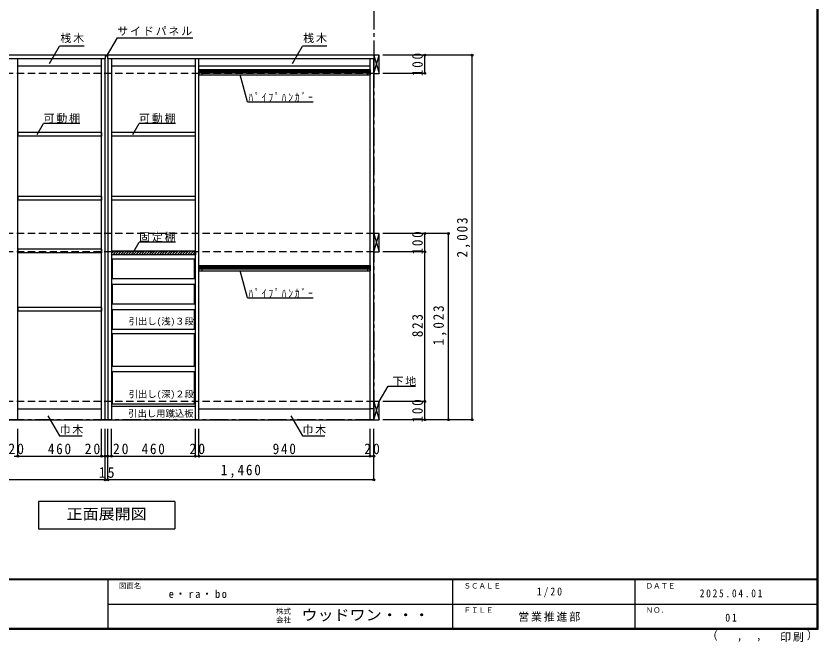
# Model space of a CAD drawing. Units: millimetres at full size, sheet at 1:20. Extents: x -8210 to 8210, y -2932 to 2722.
# Drawn here: x -4815 to -410, y -2932 to 507 of the extents above; entities that cross this region are included whole.
import ezdxf
from ezdxf.enums import TextEntityAlignment as Align

# ---------------------------------------------------------------- set-up
doc = ezdxf.new("R2010")
doc.units = ezdxf.units.MM
doc.header["$LTSCALE"] = 20
doc.header["$PDMODE"] = 32
doc.header["$PDSIZE"] = 10
doc.linetypes.add('CHAIN1', pattern=[8, 5, -1, 1, -1])
doc.linetypes.add('DASHED2', pattern=[3, 2, -1])
for name, color, linetype in [('0-2_本体', 2, 'Continuous'), ('0-3_固定棚', 2, 'Continuous'), ('0-4_可動棚', 3, 'Continuous'), ('0-6_ﾊﾟｲﾌﾟﾊﾝｶﾞｰ', 7, 'Continuous'), ('0-7_桟木・巾木', 2, 'Continuous'), ('0-8_引き出し', 3, 'Continuous'), ('0-A_文字', 7, 'Continuous'), ('0-B_寸法', 7, 'Continuous'), ('0-C_ハッチ', 4, 'Continuous'), ('F-1_枠', 6, 'Continuous'), ('F-A_文字', 7, 'Continuous')]:
    doc.layers.add(name, color=color, linetype=linetype)
doc.styles.add('ＭＳ ゴシック', font='')
doc.styles.get('ＭＳ ゴシック').set_extended_font_data('MS Gothic')

msp = doc.modelspace()

# ---------------------------------------------------------------- linework, layer by layer
at = {"layer": '0-2_本体', "color": 3}
for p, q in [((-4325, 291.73), (-5785, 291.73)), ((-4325, 271.73), (-5785, 271.73)), ((-4805, -1711.27), (-4805, 271.73)), ((-4345, -1711.27), (-4345, 271.73)), ((-4325, 291.73), (-4325, 271.73)), ((-4325, 291.73), (-4310, 291.73)), ((-4325, -1711.27), (-4325, 271.73)), ((-4310, 271.73), (-4310, 291.73)), ((-2850, 291.73), (-4310, 291.73)), ((-4310, 271.73), (-4310, -1711.27)), ((-2850, 271.73), (-4310, 271.73)), ((-4290, 271.73), (-4290, -1711.27)), ((-3830, -1711.27), (-3830, 271.73)), ((-3810, -1711.27), (-3810, 271.73)), ((-2870, -1711.27), (-2870, 271.73)), ((-2850, 291.73), (-2850, 271.73)), ((-2850, -1711.27), (-2850, 271.73)), ((-5785, -1711.27), (-4325, -1711.27)), ((-4325, -1711.27), (-4310, -1711.27)), ((-4310, -1711.27), (-2850, -1711.27))]:
    msp.add_line(p, q, dxfattribs=at)
at = {"layer": '0-3_固定棚', "color": 3}
for p, q in [((-4290, -785.27), (-4290, -805.27)), ((-3830, -785.27), (-4290, -785.27)), ((-3830, -785.27), (-3830, -805.27)), ((-3830, -805.27), (-4290, -805.27))]:
    msp.add_line(p, q, dxfattribs=at)
at = {"layer": '0-4_可動棚'}
for p, q in [((-4804, -152.77), (-4804, -132.77)), ((-4346, -132.77), (-4804, -132.77)), ((-4346, -152.77), (-4804, -152.77)), ((-4346, -132.77), (-4346, -152.77)), ((-4289, -152.77), (-4289, -132.77)), ((-3831, -132.77), (-4289, -132.77)), ((-3831, -152.77), (-4289, -152.77)), ((-3831, -132.77), (-3831, -152.77)), ((-4804, -504.77), (-4804, -484.77)), ((-4346, -484.77), (-4804, -484.77)), ((-4346, -504.77), (-4804, -504.77)), ((-4346, -484.77), (-4346, -504.77)), ((-4289, -504.77), (-4289, -484.77)), ((-3831, -484.77), (-4289, -484.77)), ((-3831, -504.77), (-4289, -504.77)), ((-3831, -484.77), (-3831, -504.77)), ((-4804, -794.77), (-4804, -774.77)), ((-4346, -774.77), (-4804, -774.77)), ((-4346, -774.77), (-4346, -794.77)), ((-4346, -794.77), (-4804, -794.77)), ((-4804, -1114.77), (-4804, -1094.77)), ((-4346, -1094.77), (-4804, -1094.77)), ((-4346, -1094.77), (-4346, -1114.77)), ((-4346, -1114.77), (-4804, -1114.77))]:
    msp.add_line(p, q, dxfattribs=at)
at = {"layer": '0-6_ﾊﾟｲﾌﾟﾊﾝｶﾞｰ', "color": 3}
for p, q in [((-3810, 213.73), (-3810, 183.73)), ((-3810, 213.73), (-2870, 213.73)), ((-3810, 183.73), (-2870, 183.73)), ((-2870, 213.73), (-2870, 183.73)), ((-3810, -863.27), (-3810, -893.27)), ((-3810, -863.27), (-2870, -863.27)), ((-2870, -863.27), (-2870, -893.27)), ((-3810, -893.27), (-2870, -893.27))]:
    msp.add_line(p, q, dxfattribs=at)
at = {"layer": '0-6_ﾊﾟｲﾌﾟﾊﾝｶﾞｰ', "color": 4}
for p, q in [((-2870, 204.73), (-3810, 204.73)), ((-2870, 200.73), (-3810, 200.73)), ((-2870, 196.73), (-3810, 196.73)), ((-2870, 192.73), (-3810, 192.73)), ((-2870, -872.27), (-3810, -872.27)), ((-2870, -876.27), (-3810, -876.27)), ((-2870, -880.27), (-3810, -880.27)), ((-2870, -884.27), (-3810, -884.27))]:
    msp.add_line(p, q, dxfattribs=at)
at = {"layer": '0-6_ﾊﾟｲﾌﾟﾊﾝｶﾞｰ'}
for p, q in [((-3795, 213.73), (-3795, 183.73)), ((-2885, 213.73), (-2885, 183.73)), ((-3795, -863.27), (-3795, -893.27)), ((-2885, -863.27), (-2885, -893.27))]:
    msp.add_line(p, q, dxfattribs=at)
at = {"layer": '0-7_桟木・巾木', "color": 7}
for p, q in [((-4345, 231.73), (-4805, 231.73)), ((-3830, 231.73), (-4290, 231.73)), ((-2870, 231.73), (-3810, 231.73)), ((-4805, -1651.27), (-4345, -1651.27)), ((-3810, -1651.27), (-2870, -1651.27)), ((-2850, -1651.27), (-2870, -1651.27))]:
    msp.add_line(p, q, dxfattribs=at)
at = {"layer": '0-8_引き出し', "color": 7}
for p, q in [((-2850, 291.73), (-2820, 191.73)), ((-2850, 191.73), (-2820, 291.73)), ((-2850, -688.27), (-2820, -788.27)), ((-2850, -788.27), (-2820, -688.27)), ((-2850, -1611.27), (-2820, -1711.27)), ((-2850, -1711.27), (-2820, -1611.27)), ((-3830, -1639.27), (-4290, -1639.27))]:
    msp.add_line(p, q, dxfattribs=at)
at = {"layer": '0-8_引き出し', "color": 2}
for p, q in [((-4285, -937.77), (-4285, -828.77)), ((-3835, -828.77), (-4285, -828.77)), ((-3835, -937.77), (-3835, -828.77)), ((-3835, -937.77), (-4285, -937.77)), ((-4285, -1076.77), (-4285, -967.77)), ((-3835, -967.77), (-4285, -967.77)), ((-3835, -1076.77), (-3835, -967.77)), ((-3835, -1076.77), (-4285, -1076.77)), ((-4285, -1215.77), (-4285, -1106.77)), ((-3835, -1106.77), (-4285, -1106.77)), ((-3835, -1215.77), (-3835, -1106.77)), ((-3835, -1215.77), (-4285, -1215.77)), ((-4285, -1418.27), (-4285, -1239.27)), ((-3835, -1239.27), (-4285, -1239.27)), ((-3835, -1418.27), (-3835, -1239.27)), ((-3835, -1418.27), (-4285, -1418.27)), ((-4285, -1626.27), (-4285, -1447.27)), ((-3835, -1447.27), (-4285, -1447.27)), ((-3835, -1626.27), (-3835, -1447.27)), ((-3835, -1626.27), (-4285, -1626.27))]:
    msp.add_line(p, q, dxfattribs=at)
at = {"layer": '0-8_引き出し'}
for points in [[(-2820, 191.73), (-2820, 291.73), (-2850, 291.73), (-2850, 191.73)], [(-2820, -788.27), (-2820, -688.27), (-2850, -688.27), (-2850, -788.27)], [(-2820, -1711.27), (-2820, -1611.27), (-2850, -1611.27), (-2850, -1711.27)]]:
    msp.add_lwpolyline(points, close=True, dxfattribs=at)
at = {"layer": '0-A_文字', "linetype": 'CHAIN1'}
for p, q in [((-2850, 1972.73), (-2850, -1711.27)), ((-2850, 291.73), (-5785, 291.73)), ((-2850, -1711.27), (-5785, -1711.27))]:
    msp.add_line(p, q, dxfattribs=at)
at = {"layer": '0-A_文字'}
for p, q in [((-3543.51, 35.43), (-3583.25, 183.73)), ((-3543.51, 35.43), (-3183.01, 35.43)), ((-4698.85, -143.83), (-4663.83, -83.18)), ((-4463.83, -83.18), (-4663.83, -83.18)), ((-4174.06, -143.83), (-4139.04, -83.18)), ((-3939.04, -83.18), (-4139.04, -83.18)), ((-4174.06, -796.33), (-4139.04, -735.68)), ((-3939.04, -735.68), (-4139.04, -735.68)), ((-3543.51, -1041.57), (-3583.25, -893.27)), ((-3543.51, -1041.57), (-3183.01, -1041.57)), ((-2820, -1611.27), (-2771.23, -1526.8)), ((-2771.23, -1526.8), (-2620.7, -1526.8)), ((-4640, -1689.03), (-4575.79, -1800.25)), ((-3306.21, -1689.03), (-3241.99, -1800.25)), ((-4575.79, -1800.25), (-4452.02, -1800.25)), ((-3241.99, -1800.25), (-3118.23, -1800.25)), ((-3942.5, -2161.27), (-3942.5, -2311.27)), ((-4692.5, -2311.27), (-3942.5, -2311.27))]:
    msp.add_line(p, q, dxfattribs=at)
msp.add_lwpolyline([(-3942.5, -2161.27), (-4692.5, -2161.27), (-4692.5, -2311.27)], dxfattribs=at)
at = {"layer": '0-B_寸法'}
for p, q in [((-4317.39, 284.69), (-4258.46, 386.77)), ((-4258.46, 386.77), (-3843.32, 386.77)), ((-4630.62, 246.66), (-4575.79, 341.62)), ((-4441.2, 341.62), (-4575.79, 341.62)), ((-3296.82, 246.66), (-3241.99, 341.62)), ((-3107.41, 341.62), (-3241.99, 341.62))]:
    msp.add_line(p, q, dxfattribs=at)
at = {"layer": '0-B_寸法', "color": 4}
for p, q in [((-2570, 291.73), (-2800, 291.73)), ((-2310, 291.73), (-2800, 291.73)), ((-2570, 191.73), (-2570, 291.73)), ((-2310, -1711.27), (-2310, 291.73)), ((-2570, 191.73), (-2800, 191.73)), ((-2570, -688.27), (-2800, -688.27)), ((-2570, -788.27), (-2570, -688.27)), ((-2440, -688.27), (-2570, -688.27)), ((-2440, -1711.27), (-2440, -688.27)), ((-2570, -788.27), (-2800, -788.27)), ((-2570, -1611.27), (-2570, -788.27)), ((-2570, -1611.27), (-2800, -1611.27)), ((-2570, -1711.27), (-2570, -1611.27)), ((-2570, -1711.27), (-2800, -1711.27)), ((-2310, -1711.27), (-2800, -1711.27)), ((-2440, -1711.27), (-2570, -1711.27)), ((-4805, -1911.27), (-4805, -1761.27)), ((-4345, -1911.27), (-4345, -1761.27)), ((-4325, -1911.27), (-4325, -1761.27)), ((-4325, -2041.27), (-4325, -1761.27)), ((-4310, -1911.27), (-4310, -1761.27)), ((-4310, -2041.27), (-4310, -1761.27)), ((-4290, -1911.27), (-4290, -1761.27)), ((-3830, -1911.27), (-3830, -1761.27)), ((-3810, -1911.27), (-3810, -1761.27)), ((-3810, -1911.27), (-3810, -1761.27)), ((-2870, -1911.27), (-2870, -1761.27)), ((-2850, -1911.27), (-2850, -1761.27)), ((-4825, -1911.27), (-4805, -1911.27)), ((-4805, -1911.27), (-4345, -1911.27)), ((-4345, -1911.27), (-4325, -1911.27)), ((-4325, -2041.27), (-4325, -1911.27)), ((-4310, -1911.27), (-4290, -1911.27)), ((-4310, -2041.27), (-4310, -1911.27)), ((-4290, -1911.27), (-3830, -1911.27)), ((-3830, -1911.27), (-3810, -1911.27)), ((-3810, -1911.27), (-2870, -1911.27)), ((-2870, -1911.27), (-2850, -1911.27)), ((-2850, -2041.27), (-2850, -1911.27)), ((-4325, -2041.27), (-5785, -2041.27)), ((-4325, -2041.27), (-4310, -2041.27)), ((-2850, -2041.27), (-4310, -2041.27))]:
    msp.add_line(p, q, dxfattribs=at)
at = {"layer": '0-B_寸法', "color": 4, "linetype": 'DASHED2'}
for p, q in [((-2850, 191.73), (-5785, 191.73)), ((-2850, -688.27), (-5785, -688.27)), ((-2850, -788.27), (-5785, -788.27)), ((-2850, -1611.27), (-5785, -1611.27))]:
    msp.add_line(p, q, dxfattribs=at)
at = {"layer": '0-B_寸法'}
for p in [(-2570, 291.73), (-2310, 291.73), (-2570, 191.73), (-2570, -688.27), (-2440, -688.27), (-2570, -788.27), (-2570, -1611.27), (-2570, -1711.27), (-2440, -1711.27), (-2310, -1711.27), (-4805, -1911.27), (-4345, -1911.27), (-4325, -1911.27), (-4310, -1911.27), (-4290, -1911.27), (-3830, -1911.27), (-3810, -1911.27), (-2870, -1911.27), (-2850, -1911.27), (-4325, -2041.27), (-4310, -2041.27), (-2850, -2041.27)]:
    msp.add_point(p, dxfattribs=at)
at = {"layer": '0-C_ハッチ'}
for p, q in [((-4290, -797.01), (-4278.26, -785.27)), ((-4284.12, -805.27), (-4264.12, -785.27)), ((-4269.97, -805.27), (-4249.97, -785.27)), ((-4255.83, -805.27), (-4235.83, -785.27)), ((-4241.69, -805.27), (-4221.69, -785.27)), ((-4227.55, -805.27), (-4207.55, -785.27)), ((-4213.4, -805.27), (-4193.4, -785.27)), ((-4199.26, -805.27), (-4179.26, -785.27)), ((-4185.12, -805.27), (-4165.12, -785.27)), ((-4170.98, -805.27), (-4150.98, -785.27)), ((-4156.84, -805.27), (-4136.84, -785.27)), ((-4142.69, -805.27), (-4122.69, -785.27)), ((-4128.55, -805.27), (-4108.55, -785.27)), ((-4114.41, -805.27), (-4094.41, -785.27)), ((-4100.27, -805.27), (-4080.27, -785.27)), ((-4086.13, -805.27), (-4066.13, -785.27)), ((-4071.98, -805.27), (-4051.98, -785.27)), ((-4057.84, -805.27), (-4037.84, -785.27)), ((-4043.7, -805.27), (-4023.7, -785.27)), ((-4029.56, -805.27), (-4009.56, -785.27)), ((-4015.41, -805.27), (-3995.41, -785.27)), ((-4001.27, -805.27), (-3981.27, -785.27)), ((-3987.13, -805.27), (-3967.13, -785.27)), ((-3972.99, -805.27), (-3952.99, -785.27)), ((-3958.85, -805.27), (-3938.85, -785.27)), ((-3944.7, -805.27), (-3924.7, -785.27)), ((-3930.56, -805.27), (-3910.56, -785.27)), ((-3916.42, -805.27), (-3896.42, -785.27)), ((-3902.28, -805.27), (-3882.28, -785.27)), ((-3888.14, -805.27), (-3868.14, -785.27)), ((-3873.99, -805.27), (-3853.99, -785.27)), ((-3859.85, -805.27), (-3839.85, -785.27)), ((-3845.71, -805.27), (-3830, -789.56)), ((-3831.57, -805.27), (-3830, -803.7))]:
    msp.add_line(p, q, dxfattribs=at)
at = {"layer": 'F-1_枠'}
for p, q in [((-416.67, 2722.29), (-416.67, -2864.37)), ((-413.33, 2722.29), (-413.33, -2864.37)), ((-410, 2722.29), (-410, -2864.37)), ((-410, -2587.71), (-8210, -2587.71)), ((-410, -2591.04), (-8210, -2591.04)), ((-4310, -2591.04), (-4310, -2857.71)), ((-2416.67, -2591.04), (-2416.67, -2857.71)), ((-1416.67, -2591.04), (-1416.67, -2857.71)), ((-4310, -2724.37), (-416.67, -2724.38)), ((-410, -2857.71), (-8210, -2857.71)), ((-410, -2861.04), (-8210, -2861.04)), ((-410, -2864.37), (-8210, -2864.37))]:
    msp.add_line(p, q, dxfattribs=at)

# ---------------------------------------------------------------- texts
at = {"layer": '0-A_文字', "style": 'ＭＳ ゴシック'}
for s, p in [('引出し(浅)３段', (-4196.12, -1199.97)), ('引出し(深)２段', (-4196.12, -1599.92)), ('引出し用蹴込板', (-4199.01, -1706.38))]:
    msp.add_text(s, height=36.66, dxfattribs=at).set_placement(p, align=Align.BOTTOM_LEFT)
at = {"layer": '0-A_文字', "style": 'ＭＳ ゴシック', "width": 1.1}
msp.add_text('正面展開図', height=58.65, dxfattribs=at).set_placement((-4537.5, -2276.27), align=Align.BOTTOM_LEFT)
at = {"layer": '0-A_文字', "char_height": 43.99, "attachment_point": 7, "style": 'ＭＳ ゴシック'}
for s, insert in [('\\T1.39;\\W0.85;ﾊﾟｲﾌﾟﾊﾝｶﾞｰ', (-3538.17, 35.43)), ('\\T1.17;可動棚', (-4663.83, -83.18)), ('\\T1.17;可動棚', (-4139.04, -83.18)), ('\\T1.17;固定棚', (-4139.04, -735.68)), ('\\T1.39;\\W0.85;ﾊﾟｲﾌﾟﾊﾝｶﾞｰ', (-3538.17, -1041.57)), ('\\T1.17;下地', (-2746.73, -1526.8)), ('\\T1.17;巾木', (-4575.79, -1793.14)), ('\\T1.17;巾木', (-3241.99, -1793.14))]:
    msp.add_mtext(s, dxfattribs=dict(at, insert=insert))
at = {"layer": '0-B_寸法', "attachment_point": 7, "style": 'ＭＳ ゴシック'}
for s, insert, char_height in [('\\T1.17;サイドパネル', (-4258.46, 398.72), 43.99), ('\\T1.17;桟木', (-4571.2, 358.08), 43.99), ('\\T1.17;桟木', (-3237.41, 358.08), 43.99), ('\\T1.27;\\W0.95;20', (-4857.5, -1901.27), 58.65), ('\\T1.27;\\W0.9;460', (-4640, -1901.27), 58.65), ('\\T1.27;\\W0.95;20', (-4438.26, -1901.27), 58.65), ('\\T1.27;\\W0.95;20', (-4283.11, -1901.27), 58.65), ('\\T1.27;\\W0.9;460', (-4125, -1901.27), 58.65), ('\\T1.27;\\W0.95;20', (-3862.5, -1901.27), 58.65), ('\\T1.27;\\W0.9;940', (-3405, -1901.27), 58.65), ('\\T1.27;\\W0.95;20', (-2902.5, -1901.27), 58.65), ('\\T1.27;\\W0.95;15', (-4360, -2031.27), 58.65), ('\\T1.28;\\W0.9;1,460', (-3690, -2031.27), 58.65)]:
    msp.add_mtext(s, dxfattribs=dict(at, insert=insert, char_height=char_height))
at = {"layer": '0-B_寸法', "char_height": 58.65, "attachment_point": 7, "rotation": 90, "style": 'ＭＳ ゴシック'}
for s, insert in [('\\T1.27;\\W0.9;100', (-2580, 176.73)), ('\\T1.28;\\W0.9;2,003', (-2320, -819.77)), ('\\T1.27;\\W0.9;100', (-2580, -803.27)), ('\\T1.28;\\W0.9;1,023', (-2450, -1302.77)), ('\\T1.27;\\W0.9;823', (-2580, -1257.77)), ('\\T1.27;\\W0.9;100', (-2580, -1726.27))]:
    msp.add_mtext(s, dxfattribs=dict(at, insert=insert))
at = {"layer": 'F-A_文字', "style": 'ＭＳ ゴシック'}
for s, height, p in [('図面名', 29.33, (-4250, -2647.71)), ('ＳＣＡＬＥ', 29.33, (-2356.67, -2647.71)), ('ＤＡＴＥ', 29.33, (-1356.67, -2647.71)), ('株式', 29.33, (-3386.67, -2787.04)), ('ＦＩＬＥ', 29.33, (-2356.67, -2781.04)), ('ＮＯ．', 29.33, (-1356.67, -2781.04)), ('会社', 29.33, (-3386.67, -2835.04)), ('（', 43.99, (-1020.64, -2933.25)), ('）', 43.99, (-471.06, -2930.46)), (',', 43.99, (-855.82, -2933.25)), (',', 43.99, (-749.87, -2931.39))]:
    msp.add_text(s, height=height, dxfattribs=at).set_placement(p, align=Align.BOTTOM_LEFT)
at = {"layer": 'F-A_文字', "style": 'ＭＳ ゴシック', "width": 1.1}
msp.add_text('ウッドワン・・・', height=58.65, dxfattribs=at).set_placement((-3246.67, -2831.04), align=Align.BOTTOM_LEFT)
at = {"layer": 'F-A_文字', "char_height": 43.99, "attachment_point": 7, "style": 'ＭＳ ゴシック'}
for s, insert in [('\\T1.38;\\W0.9;1/20', (-1954.17, -2687.71)), ('\\T1.28;\\W0.95;e・ra・bo', (-3976.67, -2691.04)), ('\\T1.39;\\W0.85;2025.04.01', (-1059.17, -2687.71)), ('\\T1.17;営業推進部', (-2056.67, -2821.04)), ('\\T1.36;\\W0.9;01', (-919.17, -2821.04)), ('\\T1.17;印刷', (-617.9, -2932.32))]:
    msp.add_mtext(s, dxfattribs=dict(at, insert=insert))

doc.saveas('drawing.dxf')
